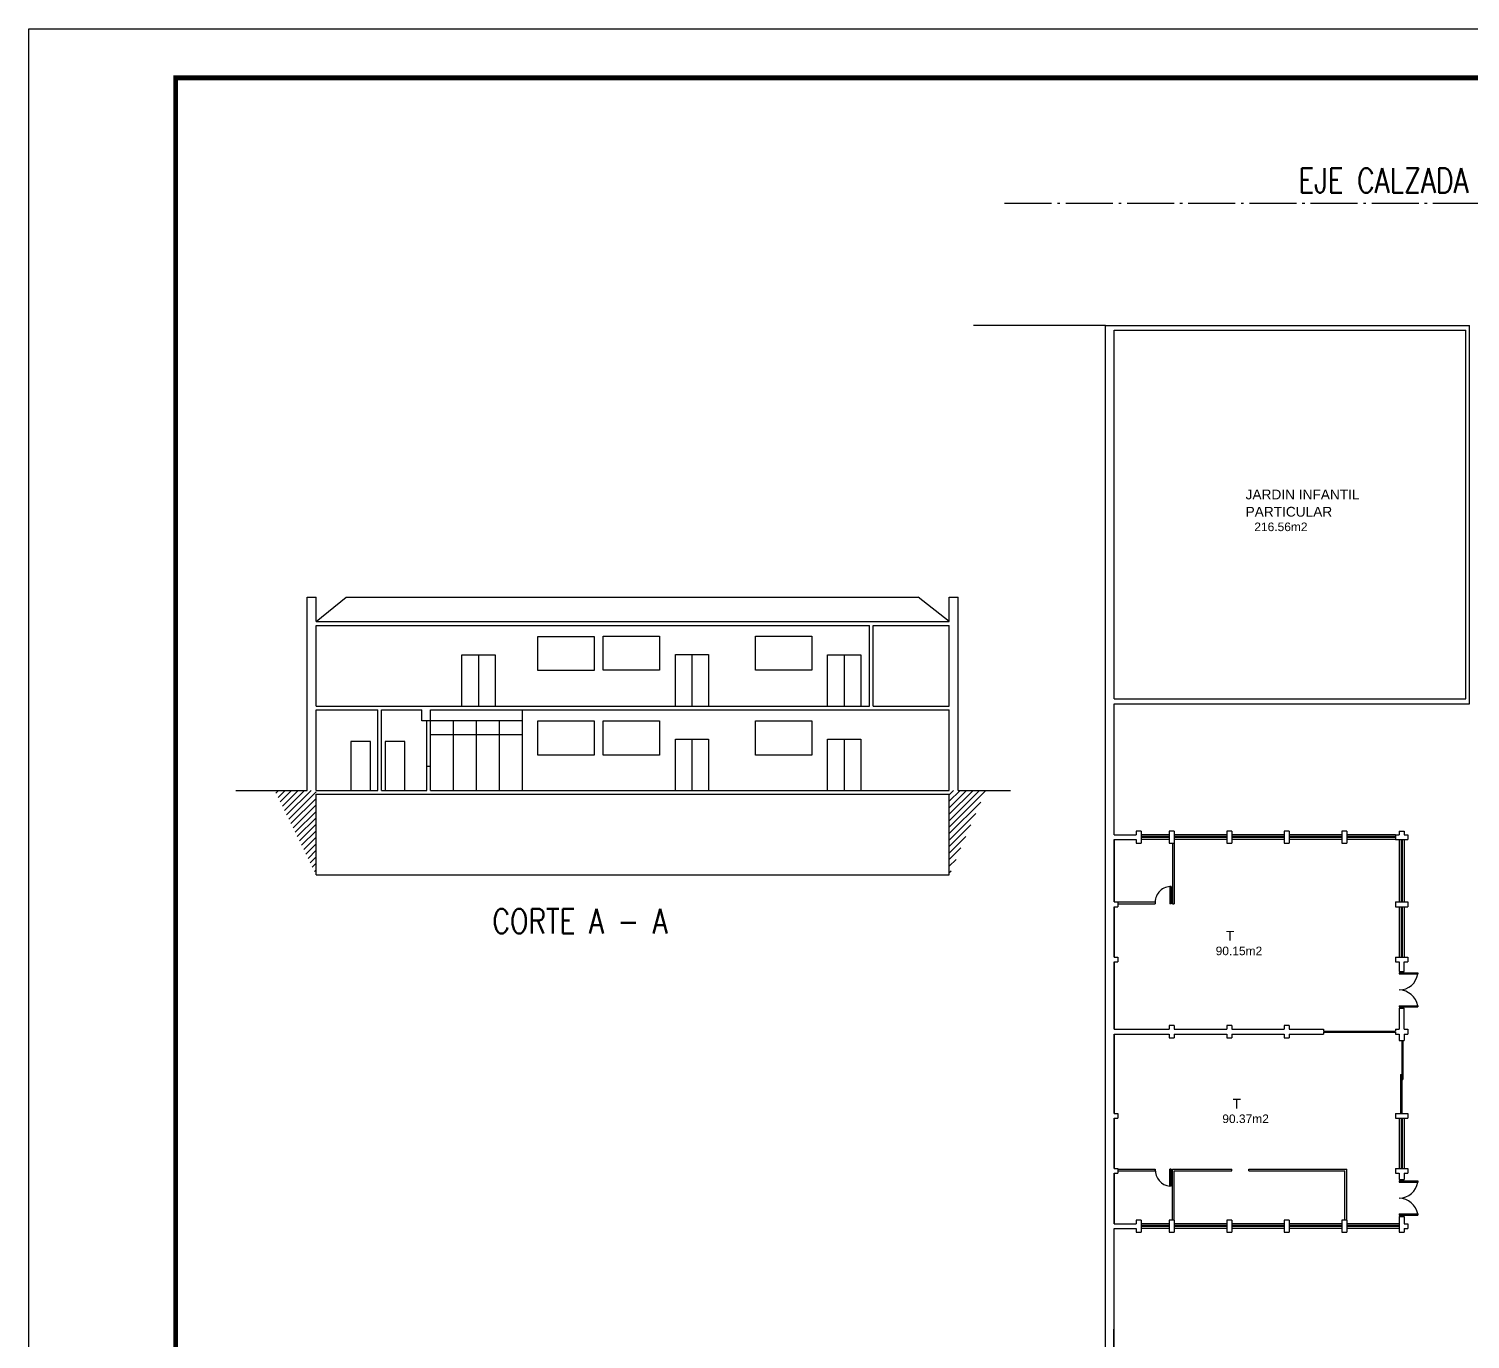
# Model space of a CAD drawing. Extents: x -8833 to -8726, y -3717 to -3576.
# Drawn here: x -8833 to -8774.1, y -3629.7 to -3576.2 of the extents above; entities that cross this region are included whole.
import ezdxf

# ---------------------------------------------------------------- set-up
doc = ezdxf.new("R2010")
doc.units = 0
doc.header["$MEASUREMENT"] = 0
doc.linetypes.add('ACAD_ISO04W100', pattern=[30.5, 24, -3, 0.5, -3])
doc.layers.get('0').update_dxf_attribs({"linetype": 'CONTINUOUS'})
for name, color, linetype in [('ANTEPECHO', 1, 'CONTINUOUS'), ('CORTE', 7, 'CONTINUOUS'), ('MURO', 5, 'CONTINUOUS'), ('PUERTA', 2, 'CONTINUOUS'), ('ROTULO', 7, 'CONTINUOUS'), ('TEXTO', 3, 'CONTINUOUS'), ('TEXTO-SUPERFICIE', 2, 'CONTINUOUS'), ('VENTANA', 2, 'CONTINUOUS')]:
    doc.layers.add(name, color=color, linetype=linetype)
doc.styles.add('ROMANS', font='romans.shx', dxfattribs={"oblique": 10, "height": 1.3})
doc.styles.add('TEXTO2', font='arial.ttf', dxfattribs={"height": 15})

msp = doc.modelspace()

# ---------------------------------------------------------------- hatches: boundary and pattern name
at = {"layer": 'CORTE'}
h = msp.add_hatch(dxfattribs=at)
h.set_pattern_fill('ANSI31', color=2, scale=1.5, style=0)
h.set_pattern_definition([(45, (-8809.38503, -3598.37655), (-0.1325825, 0.1325825), [])])
h.paths.add_polyline_path([(-8793.909, -3607.292), (-8795.405, -3607.292), (-8795.405, -3610.742)])
h.paths.add_polyline_path([(-8821.275, -3607.292), (-8822.967, -3607.292), (-8821.275, -3610.742)])

# ---------------------------------------------------------------- linework, layer by layer
at = {"color": 2}
msp.add_line((-8789.027, -3588.28), (-8794.412, -3588.28), dxfattribs=at)
at = {"layer": 'ANTEPECHO'}
for p, q in [((-8786.417, -3609.1), (-8787.567, -3609.1)), ((-8786.417, -3609.3), (-8787.567, -3609.3)), ((-8784.067, -3609.1), (-8786.217, -3609.1)), ((-8784.067, -3609.3), (-8786.217, -3609.3)), ((-8781.717, -3609.1), (-8783.867, -3609.1)), ((-8781.717, -3609.3), (-8783.867, -3609.3)), ((-8779.367, -3609.1), (-8781.517, -3609.1)), ((-8779.367, -3609.3), (-8781.517, -3609.3)), ((-8777.167, -3609.1), (-8779.167, -3609.1)), ((-8777.167, -3609.3), (-8779.167, -3609.3)), ((-8777.017, -3609.3), (-8777.017, -3611.85)), ((-8776.817, -3609.3), (-8776.817, -3611.85)), ((-8777.017, -3612.05), (-8777.017, -3614.1)), ((-8776.817, -3612.05), (-8776.817, -3614.1)), ((-8777.017, -3620.69), (-8777.017, -3622.74)), ((-8776.817, -3620.69), (-8776.817, -3622.74)), ((-8786.417, -3625), (-8787.567, -3625)), ((-8786.417, -3625.2), (-8787.567, -3625.2)), ((-8784.067, -3625), (-8786.217, -3625)), ((-8784.067, -3625.2), (-8786.217, -3625.2)), ((-8781.717, -3625), (-8783.867, -3625)), ((-8781.717, -3625.2), (-8783.867, -3625.2)), ((-8779.367, -3625), (-8781.517, -3625)), ((-8779.367, -3625.2), (-8781.517, -3625.2)), ((-8777.017, -3625), (-8779.167, -3625)), ((-8777.017, -3625.2), (-8779.167, -3625.2))]:
    msp.add_line(p, q, dxfattribs=at)
at = {"layer": 'CORTE', "color": 5}
for p, q in [((-8821.635, -3599.392), (-8821.275, -3599.392)), ((-8795.405, -3599.392), (-8795.045, -3599.392)), ((-8795.405, -3600.392), (-8795.405, -3599.392)), ((-8795.045, -3607.292), (-8795.045, -3599.392)), ((-8821.275, -3600.392), (-8795.405, -3600.392)), ((-8821.275, -3600.542), (-8798.665, -3600.542)), ((-8798.665, -3603.842), (-8798.665, -3600.542)), ((-8798.515, -3603.842), (-8798.515, -3600.542)), ((-8798.515, -3600.542), (-8795.405, -3600.542)), ((-8795.405, -3603.842), (-8795.405, -3600.542)), ((-8821.275, -3603.842), (-8798.665, -3603.842)), ((-8821.275, -3603.992), (-8818.755, -3603.992)), ((-8818.755, -3607.292), (-8818.755, -3603.992)), ((-8818.605, -3607.292), (-8818.605, -3603.992)), ((-8818.605, -3603.992), (-8816.955, -3603.992)), ((-8816.955, -3604.442), (-8816.955, -3603.992)), ((-8816.595, -3603.992), (-8795.405, -3603.992)), ((-8816.595, -3604.442), (-8816.595, -3603.992)), ((-8798.515, -3603.842), (-8795.405, -3603.842)), ((-8795.405, -3607.292), (-8795.405, -3603.992)), ((-8816.595, -3604.442), (-8816.955, -3604.442)), ((-8816.745, -3607.292), (-8816.745, -3606.292)), ((-8816.745, -3606.292), (-8816.595, -3606.292)), ((-8816.595, -3607.292), (-8816.595, -3606.292)), ((-8824.557, -3607.292), (-8821.635, -3607.292)), ((-8821.275, -3607.292), (-8818.755, -3607.292)), ((-8821.275, -3607.292), (-8818.755, -3607.292)), ((-8821.275, -3607.442), (-8795.405, -3607.442)), ((-8818.605, -3607.292), (-8816.745, -3607.292)), ((-8818.605, -3607.292), (-8816.745, -3607.292)), ((-8816.595, -3607.292), (-8795.405, -3607.292)), ((-8816.595, -3607.292), (-8795.405, -3607.292)), ((-8795.405, -3610.742), (-8795.405, -3607.442)), ((-8795.045, -3607.292), (-8792.908, -3607.292)), ((-8821.275, -3610.742), (-8795.405, -3610.742))]:
    msp.add_line(p, q, dxfattribs=at)
at = {"layer": 'CORTE', "color": 2}
for p, q in [((-8821.275, -3600.392), (-8820.051, -3599.392)), ((-8820.051, -3599.392), (-8796.679, -3599.392)), ((-8795.405, -3600.392), (-8796.679, -3599.392)), ((-8812.845, -3604.442), (-8812.845, -3603.992)), ((-8816.745, -3606.292), (-8816.745, -3604.442)), ((-8812.845, -3604.442), (-8816.595, -3604.442)), ((-8816.595, -3606.292), (-8816.595, -3604.442)), ((-8815.657, -3607.292), (-8815.657, -3604.442)), ((-8814.72, -3607.292), (-8814.72, -3604.442)), ((-8813.782, -3607.292), (-8813.782, -3604.442)), ((-8812.845, -3605.022), (-8812.845, -3604.442)), ((-8812.845, -3605.022), (-8816.595, -3605.022)), ((-8812.845, -3607.292), (-8812.845, -3605.022))]:
    msp.add_line(p, q, dxfattribs=at)
for points in [[(-8812.215, -3600.992), (-8809.915, -3600.992), (-8809.915, -3602.392), (-8812.215, -3602.392)], [(-8809.545, -3600.98), (-8807.245, -3600.98), (-8807.245, -3602.38), (-8809.545, -3602.38)], [(-8803.325, -3600.98), (-8801.025, -3600.98), (-8801.025, -3602.38), (-8803.325, -3602.38)], [(-8812.215, -3604.442), (-8809.915, -3604.442), (-8809.915, -3605.842), (-8812.215, -3605.842)], [(-8809.545, -3604.442), (-8807.245, -3604.442), (-8807.245, -3605.842), (-8809.545, -3605.842)], [(-8803.325, -3604.442), (-8801.025, -3604.442), (-8801.025, -3605.842), (-8803.325, -3605.842)]]:
    msp.add_lwpolyline(points, close=True, dxfattribs=at)
for points in [[(-8815.315, -3603.842), (-8815.315, -3601.742), (-8813.965, -3601.742), (-8813.965, -3603.842)], [(-8814.64, -3601.742), (-8814.64, -3603.842)], [(-8806.595, -3603.83), (-8806.595, -3601.73), (-8805.245, -3601.73), (-8805.245, -3603.83)], [(-8805.92, -3601.73), (-8805.92, -3603.83)], [(-8800.375, -3603.842), (-8800.375, -3601.742), (-8799.025, -3601.742), (-8799.025, -3603.842)], [(-8799.7, -3601.742), (-8799.7, -3603.842)], [(-8806.595, -3607.292), (-8806.595, -3605.192), (-8805.245, -3605.192), (-8805.245, -3607.292)], [(-8805.92, -3605.192), (-8805.92, -3607.292)], [(-8800.375, -3607.292), (-8800.375, -3605.192), (-8799.025, -3605.192), (-8799.025, -3607.292)], [(-8799.7, -3605.192), (-8799.7, -3607.292)], [(-8819.055, -3607.292), (-8819.055, -3605.292), (-8819.855, -3605.292), (-8819.855, -3607.292)], [(-8817.655, -3607.292), (-8817.655, -3605.292), (-8818.455, -3605.292), (-8818.455, -3607.292)]]:
    msp.add_lwpolyline(points, dxfattribs=at)
at = {"layer": 'MURO', "color": 2, "linetype": 'ACAD_ISO04W100', "ltscale": 0.08}
msp.add_line((-8793.142, -3583.28), (-8758.494, -3583.28), dxfattribs=at)
at = {"layer": 'MURO'}
for p, q in [((-8789.027, -3688.22), (-8789.027, -3588.28)), ((-8789.027, -3588.28), (-8774.147, -3588.28)), ((-8788.667, -3603.55), (-8788.667, -3588.48)), ((-8788.667, -3588.48), (-8774.297, -3588.48)), ((-8774.297, -3603.55), (-8774.297, -3588.48)), ((-8774.147, -3603.75), (-8774.147, -3588.28)), ((-8821.635, -3607.292), (-8821.635, -3599.392)), ((-8821.275, -3600.392), (-8821.275, -3599.392)), ((-8821.275, -3603.842), (-8821.275, -3600.542)), ((-8821.275, -3607.292), (-8821.275, -3603.992)), ((-8788.667, -3603.55), (-8774.297, -3603.55)), ((-8788.667, -3603.75), (-8774.147, -3603.75)), ((-8788.667, -3609.1), (-8788.667, -3603.75)), ((-8821.275, -3610.742), (-8821.275, -3607.442)), ((-8788.667, -3609.1), (-8787.767, -3609.1)), ((-8788.667, -3609.3), (-8788.667, -3611.85)), ((-8788.667, -3609.3), (-8787.767, -3609.3)), ((-8788.667, -3611.85), (-8788.667, -3609.3)), ((-8787.567, -3608.95), (-8787.767, -3608.95)), ((-8787.767, -3608.95), (-8787.767, -3609.1)), ((-8787.767, -3609.3), (-8787.767, -3609.45)), ((-8787.567, -3608.95), (-8787.567, -3609.45)), ((-8786.417, -3608.95), (-8786.417, -3609.45)), ((-8786.217, -3608.95), (-8786.417, -3608.95)), ((-8786.217, -3608.95), (-8786.217, -3609.45)), ((-8784.067, -3608.95), (-8784.067, -3609.45)), ((-8783.867, -3608.95), (-8784.067, -3608.95)), ((-8783.867, -3608.95), (-8783.867, -3609.45)), ((-8781.717, -3608.95), (-8781.717, -3609.45)), ((-8781.517, -3608.95), (-8781.717, -3608.95)), ((-8781.517, -3608.95), (-8781.517, -3609.45)), ((-8779.167, -3608.95), (-8779.367, -3608.95)), ((-8779.367, -3608.95), (-8779.367, -3609.45)), ((-8779.167, -3608.95), (-8779.167, -3609.45)), ((-8777.167, -3609.1), (-8777.017, -3609.1)), ((-8777.167, -3609.1), (-8777.167, -3609.3)), ((-8777.167, -3609.3), (-8776.667, -3609.3)), ((-8777.017, -3608.95), (-8777.017, -3609.1)), ((-8777.017, -3608.95), (-8776.817, -3608.95)), ((-8776.817, -3608.95), (-8776.817, -3609.1)), ((-8776.817, -3609.1), (-8776.667, -3609.1)), ((-8776.667, -3609.1), (-8776.667, -3609.3)), ((-8787.767, -3609.45), (-8787.567, -3609.45)), ((-8786.417, -3609.45), (-8786.217, -3609.45)), ((-8784.067, -3609.45), (-8783.867, -3609.45)), ((-8781.717, -3609.45), (-8781.517, -3609.45)), ((-8779.367, -3609.45), (-8779.167, -3609.45)), ((-8788.667, -3611.85), (-8788.517, -3611.85)), ((-8788.667, -3612.05), (-8788.667, -3614.1)), ((-8788.667, -3612.05), (-8788.517, -3612.05)), ((-8788.667, -3614.1), (-8788.667, -3612.05)), ((-8788.517, -3611.85), (-8788.517, -3612.05)), ((-8777.167, -3611.85), (-8776.667, -3611.85)), ((-8777.167, -3611.85), (-8777.167, -3612.05)), ((-8777.167, -3612.05), (-8776.667, -3612.05)), ((-8776.667, -3611.85), (-8776.667, -3612.05)), ((-8788.667, -3614.1), (-8788.517, -3614.1)), ((-8788.517, -3614.1), (-8788.517, -3614.3)), ((-8777.167, -3614.1), (-8776.667, -3614.1)), ((-8777.167, -3614.1), (-8777.167, -3614.3)), ((-8776.667, -3614.1), (-8776.667, -3614.3)), ((-8788.667, -3614.3), (-8788.667, -3617.05)), ((-8788.667, -3614.3), (-8788.517, -3614.3)), ((-8788.667, -3617.05), (-8788.667, -3614.3)), ((-8777.167, -3614.3), (-8777.017, -3614.3)), ((-8777.017, -3614.3), (-8777.017, -3614.69)), ((-8777.017, -3614.69), (-8776.817, -3614.69)), ((-8776.817, -3614.69), (-8776.817, -3614.3)), ((-8776.817, -3614.3), (-8776.667, -3614.3)), ((-8777.017, -3616.19), (-8777.017, -3617.05)), ((-8777.017, -3616.19), (-8776.817, -3616.19)), ((-8776.817, -3617.05), (-8776.817, -3616.19)), ((-8788.667, -3617.05), (-8786.417, -3617.05)), ((-8786.417, -3616.9), (-8786.417, -3617.05)), ((-8786.217, -3616.9), (-8786.417, -3616.9)), ((-8786.217, -3616.9), (-8786.217, -3617.05)), ((-8786.217, -3617.05), (-8784.067, -3617.05)), ((-8784.067, -3616.9), (-8784.067, -3617.05)), ((-8783.867, -3616.9), (-8784.067, -3616.9)), ((-8783.867, -3616.9), (-8783.867, -3617.05)), ((-8783.867, -3617.05), (-8781.717, -3617.05)), ((-8781.717, -3616.9), (-8781.717, -3617.05)), ((-8781.517, -3616.9), (-8781.717, -3616.9)), ((-8781.517, -3616.9), (-8781.517, -3617.05)), ((-8781.517, -3617.05), (-8780.117, -3617.05)), ((-8780.117, -3617.05), (-8780.117, -3617.125)), ((-8777.167, -3617.05), (-8777.167, -3617.125)), ((-8777.167, -3617.05), (-8777.017, -3617.05)), ((-8776.817, -3617.05), (-8776.667, -3617.05)), ((-8776.667, -3617.05), (-8776.667, -3617.25)), ((-8788.667, -3617.25), (-8788.667, -3620.49)), ((-8788.667, -3617.25), (-8786.417, -3617.25)), ((-8788.667, -3620.49), (-8788.667, -3617.25)), ((-8786.417, -3617.25), (-8786.417, -3617.4)), ((-8786.417, -3617.4), (-8786.217, -3617.4)), ((-8786.217, -3617.25), (-8784.067, -3617.25)), ((-8786.217, -3617.25), (-8786.217, -3617.4)), ((-8784.067, -3617.25), (-8784.067, -3617.4)), ((-8784.067, -3617.4), (-8783.867, -3617.4)), ((-8783.867, -3617.25), (-8781.717, -3617.25)), ((-8783.867, -3617.25), (-8783.867, -3617.4)), ((-8781.717, -3617.25), (-8781.717, -3617.4)), ((-8781.717, -3617.4), (-8781.517, -3617.4)), ((-8781.517, -3617.25), (-8780.117, -3617.25)), ((-8781.517, -3617.25), (-8781.517, -3617.4)), ((-8780.117, -3617.125), (-8777.167, -3617.125)), ((-8780.117, -3617.175), (-8777.167, -3617.175)), ((-8780.117, -3617.175), (-8780.117, -3617.25)), ((-8777.167, -3617.175), (-8777.167, -3617.25)), ((-8777.167, -3617.25), (-8777.017, -3617.25)), ((-8777.017, -3617.25), (-8777.017, -3617.51)), ((-8777.017, -3617.51), (-8776.817, -3617.51)), ((-8776.817, -3617.25), (-8776.817, -3617.51)), ((-8776.817, -3617.25), (-8776.667, -3617.25)), ((-8788.667, -3620.49), (-8788.517, -3620.49)), ((-8788.517, -3620.49), (-8788.517, -3620.69)), ((-8777.167, -3620.49), (-8777.167, -3620.69)), ((-8777.167, -3620.49), (-8776.667, -3620.49)), ((-8776.667, -3620.49), (-8776.667, -3620.69)), ((-8788.667, -3620.69), (-8788.667, -3622.74)), ((-8788.667, -3620.69), (-8788.517, -3620.69)), ((-8788.667, -3622.74), (-8788.667, -3620.69)), ((-8777.167, -3620.69), (-8776.667, -3620.69)), ((-8788.667, -3622.74), (-8788.517, -3622.74)), ((-8788.667, -3622.94), (-8788.667, -3625)), ((-8788.667, -3622.94), (-8788.517, -3622.94)), ((-8788.667, -3625), (-8788.667, -3622.94)), ((-8788.517, -3622.74), (-8788.517, -3622.94)), ((-8777.167, -3622.74), (-8777.167, -3622.94)), ((-8777.167, -3622.74), (-8776.667, -3622.74)), ((-8777.167, -3622.94), (-8777.017, -3622.94)), ((-8777.017, -3622.94), (-8777.017, -3623.2)), ((-8776.817, -3622.94), (-8776.667, -3622.94)), ((-8776.817, -3622.94), (-8776.817, -3623.2)), ((-8776.667, -3622.74), (-8776.667, -3622.94)), ((-8777.017, -3623.2), (-8776.817, -3623.2)), ((-8777.017, -3624.7), (-8777.017, -3625.35)), ((-8777.017, -3624.7), (-8776.817, -3624.7)), ((-8776.817, -3624.7), (-8776.817, -3625)), ((-8788.667, -3625), (-8787.767, -3625)), ((-8788.667, -3681.5), (-8788.667, -3625.2)), ((-8788.667, -3625.2), (-8787.767, -3625.2)), ((-8787.767, -3624.85), (-8787.767, -3625)), ((-8787.567, -3624.85), (-8787.767, -3624.85)), ((-8787.767, -3625.2), (-8787.767, -3625.35)), ((-8787.567, -3624.85), (-8787.567, -3625.35)), ((-8786.217, -3624.85), (-8786.417, -3624.85)), ((-8786.417, -3624.85), (-8786.417, -3625.35)), ((-8786.217, -3624.85), (-8786.217, -3625.35)), ((-8783.867, -3624.85), (-8784.067, -3624.85)), ((-8784.067, -3624.85), (-8784.067, -3625.35)), ((-8783.867, -3624.85), (-8783.867, -3625.35)), ((-8781.517, -3624.85), (-8781.717, -3624.85)), ((-8781.717, -3624.85), (-8781.717, -3625.35)), ((-8781.517, -3624.85), (-8781.517, -3625.35)), ((-8779.367, -3624.85), (-8779.367, -3625.35)), ((-8779.167, -3624.85), (-8779.367, -3624.85)), ((-8779.167, -3624.85), (-8779.167, -3625.35)), ((-8776.817, -3625), (-8776.667, -3625)), ((-8776.817, -3625.2), (-8776.667, -3625.2)), ((-8776.817, -3625.2), (-8776.817, -3625.35)), ((-8776.667, -3625), (-8776.667, -3625.2)), ((-8787.767, -3625.35), (-8787.567, -3625.35)), ((-8786.417, -3625.35), (-8786.217, -3625.35)), ((-8784.067, -3625.35), (-8783.867, -3625.35)), ((-8781.717, -3625.35), (-8781.517, -3625.35)), ((-8779.367, -3625.35), (-8779.167, -3625.35)), ((-8777.017, -3625.35), (-8776.817, -3625.35)), ((-8788.677, -3643.704), (-8788.677, -3629.307))]:
    msp.add_line(p, q, dxfattribs=at)
at = {"layer": 'PUERTA'}
for p, q in [((-8786.287, -3609.45), (-8786.287, -3611.92)), ((-8786.217, -3609.45), (-8786.217, -3611.92)), ((-8786.387, -3611.22), (-8786.387, -3611.92)), ((-8786.337, -3611.22), (-8786.387, -3611.22)), ((-8786.337, -3611.22), (-8786.337, -3611.92)), ((-8788.517, -3611.85), (-8786.987, -3611.85)), ((-8788.517, -3611.92), (-8786.987, -3611.92)), ((-8786.987, -3611.85), (-8786.987, -3611.92)), ((-8786.337, -3611.92), (-8786.387, -3611.92)), ((-8786.287, -3611.92), (-8786.217, -3611.92)), ((-8777.017, -3614.74), (-8777.017, -3614.79)), ((-8777.017, -3614.74), (-8776.267, -3614.74)), ((-8777.017, -3614.79), (-8776.267, -3614.79)), ((-8776.267, -3614.74), (-8776.267, -3614.79)), ((-8777.017, -3616.09), (-8777.017, -3616.14)), ((-8777.017, -3616.09), (-8776.267, -3616.09)), ((-8777.017, -3616.14), (-8776.267, -3616.14)), ((-8776.267, -3616.09), (-8776.267, -3616.14)), ((-8776.917, -3617.51), (-8776.917, -3620.49)), ((-8776.867, -3617.51), (-8776.867, -3619.1)), ((-8776.967, -3618.9), (-8776.967, -3620.49)), ((-8776.967, -3618.9), (-8776.917, -3618.9)), ((-8776.917, -3619.1), (-8776.867, -3619.1)), ((-8788.517, -3622.77), (-8786.987, -3622.77)), ((-8788.517, -3622.84), (-8786.987, -3622.84)), ((-8786.987, -3622.84), (-8786.987, -3622.77)), ((-8786.337, -3622.77), (-8786.387, -3622.77)), ((-8786.387, -3623.47), (-8786.387, -3622.77)), ((-8786.337, -3623.47), (-8786.337, -3622.77)), ((-8786.287, -3622.77), (-8783.867, -3622.77)), ((-8786.287, -3624.85), (-8786.287, -3622.77)), ((-8786.217, -3622.84), (-8783.867, -3622.84)), ((-8786.217, -3624.85), (-8786.217, -3622.84)), ((-8783.867, -3622.84), (-8783.867, -3622.77)), ((-8783.167, -3622.77), (-8779.167, -3622.77)), ((-8783.167, -3622.84), (-8783.167, -3622.77)), ((-8783.167, -3622.84), (-8779.237, -3622.84)), ((-8779.237, -3624.85), (-8779.237, -3622.84)), ((-8779.167, -3624.85), (-8779.167, -3622.77)), ((-8786.337, -3623.47), (-8786.387, -3623.47)), ((-8777.017, -3623.25), (-8777.017, -3623.3)), ((-8777.017, -3623.25), (-8776.267, -3623.25)), ((-8777.017, -3623.3), (-8776.267, -3623.3)), ((-8776.267, -3623.25), (-8776.267, -3623.3)), ((-8777.017, -3624.6), (-8777.017, -3624.65)), ((-8777.017, -3624.6), (-8776.267, -3624.6)), ((-8777.017, -3624.65), (-8776.267, -3624.65)), ((-8776.267, -3624.6), (-8776.267, -3624.65))]:
    msp.add_line(p, q, dxfattribs=at)
for centre, radius, start, end in [((-8786.351, -3611.859), 0.64, 93.28156, 185.51585), ((-8777.011, -3614.69), 0.751, 269.54641, 352.28236), ((-8777.054, -3616.241), 0.801, 10.81294, 87.3583), ((-8786.316, -3622.802), 0.672, 177.27321, 263.92937), ((-8777.011, -3623.2), 0.751, 269.54641, 352.28236), ((-8777.054, -3624.751), 0.801, 10.81294, 87.3583)]:
    msp.add_arc(centre, radius, start, end, dxfattribs=at)
at = {"layer": 'ROTULO', "color": 6}
for p, q in [((-8833.013, -3717.148), (-8833.013, -3576.159)), ((-8833.013, -3576.159), (-8725.666, -3576.159))]:
    msp.add_line(p, q, dxfattribs=at)
at = {"layer": 'ROTULO', "color": 6, "const_width": 0.2}
msp.add_lwpolyline([(-8727.666, -3715.148), (-8827.013, -3715.148), (-8827.013, -3578.159), (-8727.666, -3578.159)], close=True, dxfattribs=at)
at = {"layer": 'VENTANA'}
for p, q in [((-8786.417, -3609.18), (-8787.567, -3609.18)), ((-8786.417, -3609.22), (-8787.567, -3609.22)), ((-8784.067, -3609.18), (-8786.217, -3609.18)), ((-8784.067, -3609.22), (-8786.217, -3609.22)), ((-8781.717, -3609.18), (-8783.867, -3609.18)), ((-8781.717, -3609.22), (-8783.867, -3609.22)), ((-8779.367, -3609.18), (-8781.517, -3609.18)), ((-8779.367, -3609.22), (-8781.517, -3609.22)), ((-8777.167, -3609.18), (-8779.167, -3609.18)), ((-8777.167, -3609.22), (-8779.167, -3609.22)), ((-8776.937, -3609.3), (-8776.937, -3611.85)), ((-8776.897, -3609.3), (-8776.897, -3611.85)), ((-8776.937, -3612.05), (-8776.937, -3614.1)), ((-8776.897, -3612.05), (-8776.897, -3614.1)), ((-8776.937, -3620.69), (-8776.937, -3622.74)), ((-8776.897, -3620.69), (-8776.897, -3622.74)), ((-8786.417, -3625.08), (-8787.567, -3625.08)), ((-8786.417, -3625.12), (-8787.567, -3625.12)), ((-8784.067, -3625.08), (-8786.217, -3625.08)), ((-8784.067, -3625.12), (-8786.217, -3625.12)), ((-8781.717, -3625.08), (-8783.867, -3625.08)), ((-8781.717, -3625.12), (-8783.867, -3625.12)), ((-8779.367, -3625.08), (-8781.517, -3625.08)), ((-8779.367, -3625.12), (-8781.517, -3625.12)), ((-8777.017, -3625.08), (-8779.167, -3625.08)), ((-8777.017, -3625.12), (-8779.167, -3625.12))]:
    msp.add_line(p, q, dxfattribs=at)

# ---------------------------------------------------------------- texts
at = {"layer": 'TEXTO', "color": 6, "style": 'ROMANS', "width": 0.8}
for s, p in [('EJE CALZADA CALLE SIERRA', (-8781.143, -3582.858)), ('CORTE A - A', (-8814.072, -3613.132))]:
    msp.add_text(s, height=1, dxfattribs=at).set_placement(p)
at = {"layer": 'TEXTO', "style": 'TEXTO2'}
for s, p in [('JARDIN INFANTIL', (-8783.298, -3595.394)), ('PARTICULAR', (-8783.298, -3596.099)), ('T', (-8784.101, -3613.433)), ('T', (-8783.828, -3620.293))]:
    msp.add_text(s, height=0.4, dxfattribs=at).set_placement(p)
at = {"layer": 'TEXTO-SUPERFICIE', "style": 'TEXTO2'}
for s, p in [('216.56m2', (-8782.942, -3596.691)), ('90.15m2', (-8784.521, -3614.025)), ('90.37m2', (-8784.249, -3620.886))]:
    msp.add_text(s, height=0.35, dxfattribs=at).set_placement(p)

doc.saveas('drawing.dxf')
